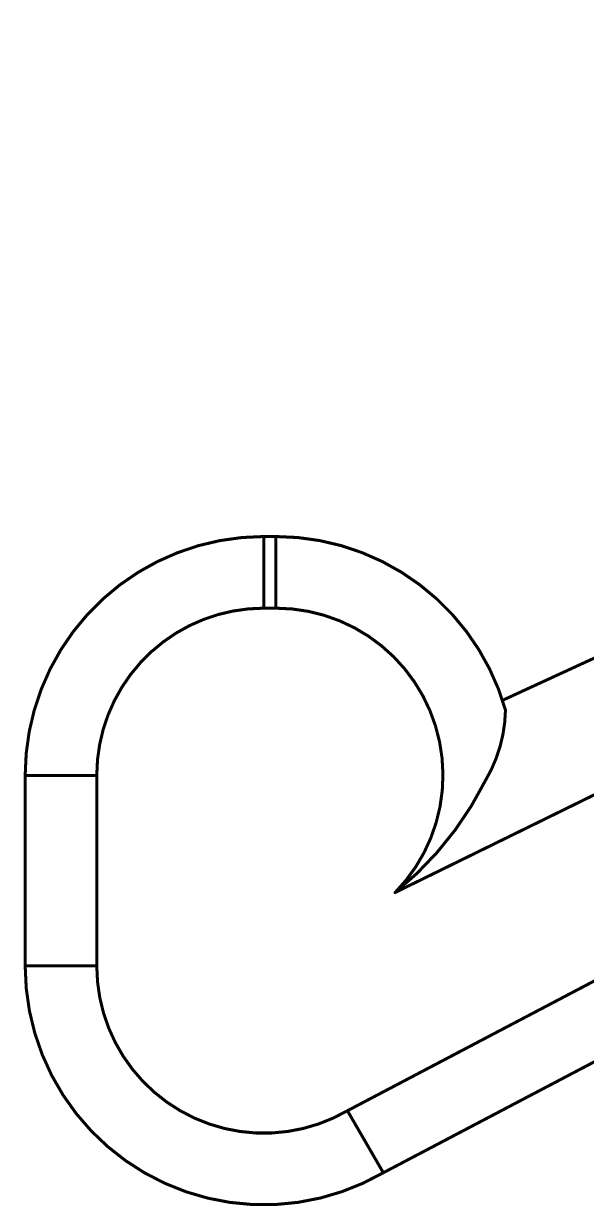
# Model space of a CAD drawing. Header units: inches. Extents: x 0 to 35.2, y -0.7 to 15.9.
# Drawn here: x 31.2161 to 31.3089, y 4.7714 to 4.9664 of the extents above; entities that cross this region are included whole.
import ezdxf

# ---------------------------------------------------------------- set-up
doc = ezdxf.new("R2010")
doc.units = ezdxf.units.IN
doc.header["$MEASUREMENT"] = 0
doc.layers.add('Dimensions', color=6, linetype='Continuous')

msp = doc.modelspace()

# ---------------------------------------------------------------- linework, layer by layer
at = {"layer": 'Dimensions'}
for points in [[(31.29505, 4.85484, 0.0005, 0.0005, -0.084831), (31.64934, 4.96612, 0.0005, 0.0005, 0)], [(31.27734, 4.82317, 0.0005, 0.0005, -0.09186), (31.65199, 4.94661, 0.0005, 0.0005, 0)], [(31.26947, 4.7872, 0.0005, 0.0005, -0.1022), (31.67458, 4.92178, 0.0005, 0.0005, 0)], [(31.27539, 4.77698, 0.0005, 0.0005, -0.1022), (31.67596, 4.91005, 0.0005, 0.0005, 0)], [(31.21631, 4.84247, 0.0005, 0.0005, -0.414214), (31.25568, 4.88184, 0.0005, 0.0005, 0)], [(31.25568, 4.87003, 0.0005, 0.0005, 0), (31.25568, 4.88184, 0.0005, 0.0005, 0)], [(31.25568, 4.88184, 0.0005, 0.0005, 0), (31.25767, 4.88184, 0.0005, 0.0005, 0)], [(31.25767, 4.87003, 0.0005, 0.0005, 0), (31.25767, 4.88184, 0.0005, 0.0005, 0)], [(31.25767, 4.88184, 0.0005, 0.0005, -0.335189), (31.29554, 4.85324, 0.0005, 0.0005, 0)], [(31.22812, 4.84247, 0.0005, 0.0005, -0.414214), (31.25568, 4.87003, 0.0005, 0.0005, 0)], [(31.25568, 4.87003, 0.0005, 0.0005, 0), (31.25767, 4.87003, 0.0005, 0.0005, 0)], [(31.25767, 4.87003, 0.0005, 0.0005, -0.664748), (31.27734, 4.82317, 0.0005, 0.0005, 0)], [(31.29554, 4.85324, 0.0005, 0.0005, -0.13091), (31.2922, 4.84156, 0.0005, 0.0005, 0)], [(31.21631, 4.84247, 0.0005, 0.0005, 0), (31.22812, 4.84247, 0.0005, 0.0005, 0)], [(31.21631, 4.81106, 0.0005, 0.0005, 0), (31.21631, 4.84247, 0.0005, 0.0005, 0)], [(31.22812, 4.81106, 0.0005, 0.0005, 0), (31.22812, 4.84247, 0.0005, 0.0005, 0)], [(31.2922, 4.84156, 0.0005, 0.0005, -0.108234), (31.27734, 4.82317, 0.0005, 0.0005, 0)], [(31.21631, 4.81106, 0.0005, 0.0005, 0), (31.22812, 4.81106, 0.0005, 0.0005, 0)], [(31.27539, 4.77698, 0.0005, 0.0005, -0.577626), (31.21631, 4.81106, 0.0005, 0.0005, 0)], [(31.26947, 4.7872, 0.0005, 0.0005, -0.577626), (31.22812, 4.81106, 0.0005, 0.0005, 0)], [(31.26947, 4.7872, 0.0005, 0.0005, 0), (31.27539, 4.77698, 0.0005, 0.0005, 0)]]:
    msp.add_lwpolyline(points, format="xyseb", dxfattribs=at)
for points in [[(31.25555, 4.88184, 0.00025, 0.00025, 1), (31.2558, 4.88184, 0.00025, 0.00025, 1)], [(31.25555, 4.88184, 0.00025, 0.00025, 1), (31.2558, 4.88184, 0.00025, 0.00025, 1)], [(31.25555, 4.88184, 0.00025, 0.00025, 1), (31.2558, 4.88184, 0.00025, 0.00025, 1)], [(31.25754, 4.88184, 0.00025, 0.00025, 1), (31.25779, 4.88184, 0.00025, 0.00025, 1)], [(31.25754, 4.88184, 0.00025, 0.00025, 1), (31.25779, 4.88184, 0.00025, 0.00025, 1)], [(31.25754, 4.88184, 0.00025, 0.00025, 1), (31.25779, 4.88184, 0.00025, 0.00025, 1)], [(31.25555, 4.87003, 0.00025, 0.00025, 1), (31.2558, 4.87003, 0.00025, 0.00025, 1)], [(31.25555, 4.87003, 0.00025, 0.00025, 1), (31.2558, 4.87003, 0.00025, 0.00025, 1)], [(31.25555, 4.87003, 0.00025, 0.00025, 1), (31.2558, 4.87003, 0.00025, 0.00025, 1)], [(31.25754, 4.87003, 0.00025, 0.00025, 1), (31.25779, 4.87003, 0.00025, 0.00025, 1)], [(31.25754, 4.87003, 0.00025, 0.00025, 1), (31.25779, 4.87003, 0.00025, 0.00025, 1)], [(31.25754, 4.87003, 0.00025, 0.00025, 1), (31.25779, 4.87003, 0.00025, 0.00025, 1)], [(31.29492, 4.85484, 0.00025, 0.00025, 1), (31.29517, 4.85484, 0.00025, 0.00025, 1)], [(31.29541, 4.85324, 0.00025, 0.00025, 1), (31.29566, 4.85324, 0.00025, 0.00025, 1)], [(31.29541, 4.85324, 0.00025, 0.00025, 1), (31.29566, 4.85324, 0.00025, 0.00025, 1)], [(31.21618, 4.84247, 0.00025, 0.00025, 1), (31.21643, 4.84247, 0.00025, 0.00025, 1)], [(31.21618, 4.84247, 0.00025, 0.00025, 1), (31.21643, 4.84247, 0.00025, 0.00025, 1)], [(31.21618, 4.84247, 0.00025, 0.00025, 1), (31.21643, 4.84247, 0.00025, 0.00025, 1)], [(31.22799, 4.84247, 0.00025, 0.00025, 1), (31.22824, 4.84247, 0.00025, 0.00025, 1)], [(31.22799, 4.84247, 0.00025, 0.00025, 1), (31.22824, 4.84247, 0.00025, 0.00025, 1)], [(31.22799, 4.84247, 0.00025, 0.00025, 1), (31.22824, 4.84247, 0.00025, 0.00025, 1)], [(31.29207, 4.84156, 0.00025, 0.00025, 1), (31.29232, 4.84156, 0.00025, 0.00025, 1)], [(31.29207, 4.84156, 0.00025, 0.00025, 1), (31.29232, 4.84156, 0.00025, 0.00025, 1)], [(31.27721, 4.82317, 0.00025, 0.00025, 1), (31.27746, 4.82317, 0.00025, 0.00025, 1)], [(31.27721, 4.82317, 0.00025, 0.00025, 1), (31.27746, 4.82317, 0.00025, 0.00025, 1)], [(31.27721, 4.82317, 0.00025, 0.00025, 1), (31.27746, 4.82317, 0.00025, 0.00025, 1)], [(31.21618, 4.81106, 0.00025, 0.00025, 1), (31.21643, 4.81106, 0.00025, 0.00025, 1)], [(31.21618, 4.81106, 0.00025, 0.00025, 1), (31.21643, 4.81106, 0.00025, 0.00025, 1)], [(31.21618, 4.81106, 0.00025, 0.00025, 1), (31.21643, 4.81106, 0.00025, 0.00025, 1)], [(31.22799, 4.81106, 0.00025, 0.00025, 1), (31.22824, 4.81106, 0.00025, 0.00025, 1)], [(31.22799, 4.81106, 0.00025, 0.00025, 1), (31.22824, 4.81106, 0.00025, 0.00025, 1)], [(31.22799, 4.81106, 0.00025, 0.00025, 1), (31.22824, 4.81106, 0.00025, 0.00025, 1)], [(31.26935, 4.7872, 0.00025, 0.00025, 1), (31.2696, 4.7872, 0.00025, 0.00025, 1)], [(31.26935, 4.7872, 0.00025, 0.00025, 1), (31.2696, 4.7872, 0.00025, 0.00025, 1)], [(31.26935, 4.7872, 0.00025, 0.00025, 1), (31.2696, 4.7872, 0.00025, 0.00025, 1)], [(31.27526, 4.77698, 0.00025, 0.00025, 1), (31.27551, 4.77698, 0.00025, 0.00025, 1)], [(31.27526, 4.77698, 0.00025, 0.00025, 1), (31.27551, 4.77698, 0.00025, 0.00025, 1)], [(31.27526, 4.77698, 0.00025, 0.00025, 1), (31.27551, 4.77698, 0.00025, 0.00025, 1)]]:
    msp.add_lwpolyline(points, format="xyseb", close=True, dxfattribs=at)

doc.saveas('drawing.dxf')
